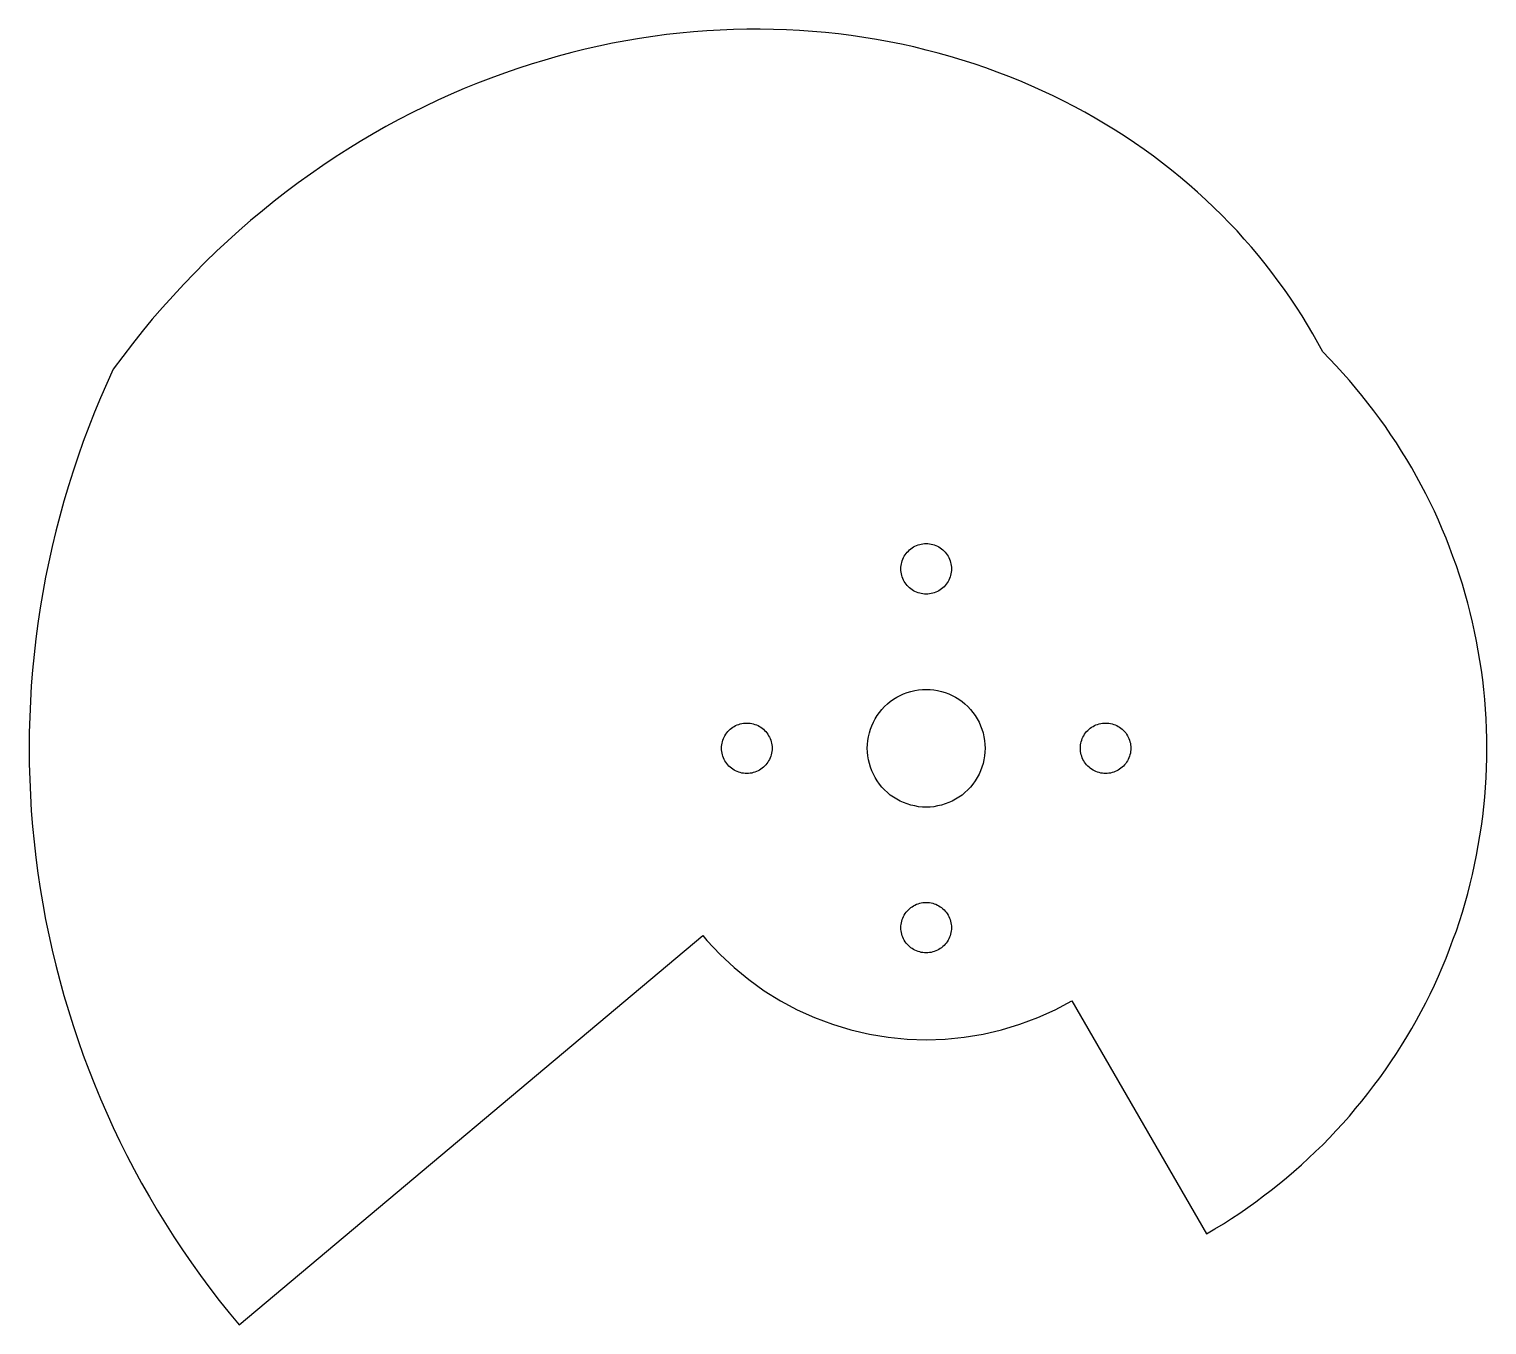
# Model space of a CAD drawing. Header units: millimetres. Extents: x -80 to 50, y -51 to 64.
import ezdxf

# ---------------------------------------------------------------- set-up
doc = ezdxf.new("R2010")
doc.units = ezdxf.units.MM

msp = doc.modelspace()

# ---------------------------------------------------------------- linework, layer by layer
at = {"layer": 'SCHNITT'}
for points in [[(-19.91, -16.7), (-19.55, -17.14), (-18.38, -18.38), (-17.14, -19.55), (-15.83, -20.63), (-14.44, -21.62), (-13, -22.52), (-11.5, -23.32), (-9.95, -24.02), (-8.36, -24.62), (-6.73, -25.11), (-5.07, -25.5), (-3.39, -25.78), (-1.7, -25.94), (0, -26), (1.7, -25.94), (3.39, -25.78), (5.07, -25.5), (6.73, -25.11), (8.36, -24.62), (9.95, -24.02), (11.5, -23.32), (13, -22.52), (25, -43.3), (25.75, -42.86), (26.5, -42.4), (27.23, -41.93), (27.96, -41.45), (28.68, -40.96), (29.39, -40.45), (30.09, -39.93), (30.78, -39.4), (31.47, -38.86), (32.14, -38.3), (32.8, -37.74), (33.46, -37.16), (34.1, -36.57), (34.73, -35.97), (35.36, -35.36), (35.97, -34.73), (36.57, -34.1), (37.16, -33.46), (37.74, -32.8), (38.3, -32.14), (38.86, -31.47), (39.4, -30.78), (39.93, -30.09), (40.45, -29.39), (40.96, -28.68), (41.45, -27.96), (41.93, -27.23), (42.4, -26.5), (42.86, -25.75), (43.3, -25), (43.73, -24.24), (44.15, -23.47), (44.55, -22.7), (44.94, -21.92), (45.32, -21.13), (45.68, -20.34), (46.03, -19.54), (46.36, -18.73), (46.68, -17.92), (46.98, -17.1), (47.28, -16.28), (47.55, -15.45), (47.82, -14.62), (48.06, -13.78), (48.3, -12.94), (48.51, -12.1), (48.72, -11.25), (48.91, -10.4), (49.08, -9.54), (49.24, -8.68), (49.38, -7.82), (49.51, -6.96), (49.63, -6.09), (49.73, -5.23), (49.81, -4.36), (49.88, -3.49), (49.93, -2.62), (49.97, -1.74), (49.99, -0.87), (50, 0), (49.99, 0.87), (49.97, 1.74), (49.93, 2.62), (49.88, 3.49), (49.81, 4.36), (49.73, 5.23), (49.63, 6.09), (49.51, 6.96), (49.38, 7.82), (49.24, 8.68), (49.08, 9.54), (48.91, 10.4), (48.72, 11.25), (48.51, 12.1), (48.3, 12.94), (48.06, 13.78), (47.82, 14.62), (47.55, 15.45), (47.28, 16.28), (46.98, 17.1), (46.68, 17.92), (46.36, 18.73), (46.03, 19.54), (45.68, 20.34), (45.32, 21.13), (44.94, 21.92), (44.55, 22.7), (44.15, 23.47), (43.73, 24.24), (43.3, 25), (42.86, 25.75), (42.4, 26.5), (41.93, 27.23), (41.45, 27.96), (40.96, 28.68), (40.45, 29.39), (39.93, 30.09), (39.4, 30.78), (38.86, 31.47), (38.3, 32.14), (37.74, 32.8), (37.16, 33.46), (36.57, 34.1), (35.97, 34.73), (35.36, 35.36), (34.92, 36.16), (34.47, 36.97), (34, 37.77), (33.52, 38.56), (33.02, 39.35), (32.5, 40.13), (31.96, 40.9), (31.4, 41.67), (30.83, 42.44), (30.24, 43.19), (29.64, 43.94), (29.01, 44.68), (28.37, 45.41), (27.72, 46.13), (27.05, 46.84), (26.36, 47.55), (25.65, 48.24), (24.93, 48.92), (24.19, 49.6), (23.44, 50.26), (22.67, 50.91), (21.88, 51.55), (21.08, 52.18), (20.26, 52.79), (19.43, 53.39), (18.59, 53.98), (17.73, 54.56), (16.85, 55.12), (15.96, 55.67), (15.06, 56.2), (14.14, 56.72), (13.21, 57.22), (12.27, 57.71), (11.31, 58.18), (10.34, 58.64), (9.36, 59.08), (8.36, 59.51), (7.36, 59.91), (6.34, 60.3), (5.31, 60.68), (4.27, 61.03), (3.22, 61.37), (2.15, 61.69), (1.08, 61.99), (0, 62.27), (-1.09, 62.54), (-2.19, 62.78), (-3.3, 63), (-4.42, 63.21), (-5.55, 63.39), (-6.68, 63.56), (-7.82, 63.7), (-8.97, 63.83), (-10.13, 63.93), (-11.29, 64.01), (-12.45, 64.07), (-13.63, 64.11), (-14.81, 64.13), (-15.99, 64.13), (-17.18, 64.1), (-18.37, 64.05), (-19.56, 63.99), (-20.76, 63.89), (-21.96, 63.78), (-23.16, 63.64), (-24.37, 63.48), (-25.58, 63.3), (-26.78, 63.1), (-27.99, 62.87), (-29.2, 62.62), (-30.41, 62.34), (-31.61, 62.05), (-32.82, 61.73), (-34.02, 61.38), (-35.23, 61.02), (-36.43, 60.63), (-37.62, 60.21), (-38.82, 59.77), (-40.01, 59.31), (-41.19, 58.83), (-42.37, 58.32), (-43.55, 57.79), (-44.72, 57.24), (-45.88, 56.66), (-47.04, 56.06), (-48.19, 55.44), (-49.33, 54.79), (-50.47, 54.12), (-51.59, 53.43), (-52.71, 52.71), (-53.82, 51.97), (-54.92, 51.21), (-56.01, 50.43), (-57.08, 49.62), (-58.15, 48.79), (-59.2, 47.94), (-60.25, 47.07), (-61.28, 46.18), (-62.29, 45.26), (-63.3, 44.32), (-64.29, 43.36), (-65.26, 42.38), (-66.22, 41.38), (-67.17, 40.36), (-68.1, 39.32), (-69.02, 38.26), (-69.91, 37.17), (-70.79, 36.07), (-71.66, 34.95), (-72.5, 33.81), (-73.08, 32.54), (-73.64, 31.26), (-74.17, 29.97), (-74.69, 28.67), (-75.18, 27.36), (-75.64, 26.05), (-76.08, 24.72), (-76.5, 23.39), (-76.9, 22.05), (-77.27, 20.71), (-77.62, 19.35), (-77.95, 18), (-78.25, 16.63), (-78.53, 15.26), (-78.78, 13.89), (-79.02, 12.51), (-79.22, 11.13), (-79.4, 9.75), (-79.56, 8.36), (-79.7, 6.97), (-79.81, 5.58), (-79.89, 4.19), (-79.95, 2.79), (-79.99, 1.4), (-80, 0), (-79.99, -1.4), (-79.95, -2.79), (-79.89, -4.19), (-79.81, -5.58), (-79.7, -6.97), (-79.56, -8.36), (-79.4, -9.75), (-79.22, -11.13), (-79.02, -12.51), (-78.78, -13.89), (-78.53, -15.26), (-78.25, -16.63), (-77.95, -18), (-77.62, -19.35), (-77.27, -20.71), (-76.9, -22.05), (-76.5, -23.39), (-76.08, -24.72), (-75.64, -26.05), (-75.18, -27.36), (-74.69, -28.67), (-74.17, -29.97), (-73.64, -31.26), (-73.08, -32.54), (-72.5, -33.81), (-71.9, -35.07), (-71.28, -36.32), (-70.64, -37.56), (-69.97, -38.78), (-69.28, -40), (-68.57, -41.2), (-67.84, -42.39), (-67.09, -43.57), (-66.32, -44.74), (-65.53, -45.89), (-64.72, -47.02), (-63.89, -48.15), (-63.04, -49.25), (-62.17, -50.35), (-61.28, -51.42)], [(-0.15, 13.75), (-0.29, 13.77), (-0.44, 13.79), (-0.58, 13.83), (-0.72, 13.87), (-0.86, 13.92), (-1, 13.98), (-1.12, 14.05), (-1.25, 14.13), (-1.37, 14.21), (-1.48, 14.31), (-1.59, 14.41), (-1.69, 14.52), (-1.79, 14.63), (-1.87, 14.75), (-1.95, 14.88), (-2.02, 15), (-2.08, 15.14), (-2.13, 15.28), (-2.17, 15.42), (-2.21, 15.56), (-2.23, 15.71), (-2.25, 15.85), (-2.25, 16), (-2.25, 16.15), (-2.23, 16.29), (-2.21, 16.44), (-2.17, 16.58), (-2.13, 16.72), (-2.08, 16.86), (-2.02, 17), (-1.95, 17.12), (-1.87, 17.25), (-1.79, 17.37), (-1.69, 17.48), (-1.59, 17.59), (-1.48, 17.69), (-1.37, 17.79), (-1.25, 17.87), (-1.12, 17.95), (-1, 18.02), (-0.86, 18.08), (-0.72, 18.13), (-0.58, 18.17), (-0.44, 18.21), (-0.29, 18.23), (-0.15, 18.25), (0, 18.25), (0.15, 18.25), (0.29, 18.23), (0.44, 18.21), (0.58, 18.17), (0.72, 18.13), (0.86, 18.08), (1, 18.02), (1.12, 17.95), (1.25, 17.87), (1.37, 17.79), (1.48, 17.69), (1.59, 17.59), (1.69, 17.48), (1.79, 17.37), (1.87, 17.25), (1.95, 17.12), (2.02, 17), (2.08, 16.86), (2.13, 16.72), (2.17, 16.58), (2.21, 16.44), (2.23, 16.29), (2.25, 16.15), (2.25, 16), (2.25, 15.85), (2.23, 15.71), (2.21, 15.56), (2.17, 15.42), (2.13, 15.28), (2.08, 15.14), (2.02, 15), (1.95, 14.88), (1.87, 14.75), (1.79, 14.63), (1.69, 14.52), (1.59, 14.41), (1.48, 14.31), (1.37, 14.21), (1.25, 14.13), (1.12, 14.05), (1, 13.98), (0.86, 13.92), (0.72, 13.87), (0.58, 13.83), (0.44, 13.79), (0.29, 13.77), (0.15, 13.75), (0, 13.75)], [(-0.34, -5.24), (-0.69, -5.21), (-1.02, -5.15), (-1.36, -5.07), (-1.69, -4.97), (-2.01, -4.85), (-2.32, -4.71), (-2.62, -4.55), (-2.92, -4.37), (-3.2, -4.17), (-3.46, -3.95), (-3.71, -3.71), (-3.95, -3.46), (-4.17, -3.2), (-4.37, -2.92), (-4.55, -2.62), (-4.71, -2.32), (-4.85, -2.01), (-4.97, -1.69), (-5.07, -1.36), (-5.15, -1.02), (-5.21, -0.69), (-5.24, -0.34), (-5.25, 0), (-5.24, 0.34), (-5.21, 0.69), (-5.15, 1.02), (-5.07, 1.36), (-4.97, 1.69), (-4.85, 2.01), (-4.71, 2.32), (-4.55, 2.62), (-4.37, 2.92), (-4.17, 3.2), (-3.95, 3.46), (-3.71, 3.71), (-3.46, 3.95), (-3.2, 4.17), (-2.92, 4.37), (-2.62, 4.55), (-2.32, 4.71), (-2.01, 4.85), (-1.69, 4.97), (-1.36, 5.07), (-1.02, 5.15), (-0.69, 5.21), (-0.34, 5.24), (0, 5.25), (0.34, 5.24), (0.69, 5.21), (1.02, 5.15), (1.36, 5.07), (1.69, 4.97), (2.01, 4.85), (2.32, 4.71), (2.62, 4.55), (2.92, 4.37), (3.2, 4.17), (3.46, 3.95), (3.71, 3.71), (3.95, 3.46), (4.17, 3.2), (4.37, 2.92), (4.55, 2.62), (4.71, 2.32), (4.85, 2.01), (4.97, 1.69), (5.07, 1.36), (5.15, 1.02), (5.21, 0.69), (5.24, 0.34), (5.25, 0), (5.24, -0.34), (5.21, -0.69), (5.15, -1.02), (5.07, -1.36), (4.97, -1.69), (4.85, -2.01), (4.71, -2.32), (4.55, -2.62), (4.37, -2.92), (4.17, -3.2), (3.95, -3.46), (3.71, -3.71), (3.46, -3.95), (3.2, -4.17), (2.92, -4.37), (2.62, -4.55), (2.32, -4.71), (2.01, -4.85), (1.69, -4.97), (1.36, -5.07), (1.02, -5.15), (0.69, -5.21), (0.34, -5.24), (0, -5.25)], [(-16.15, -2.25), (-16.29, -2.23), (-16.44, -2.21), (-16.58, -2.17), (-16.72, -2.13), (-16.86, -2.08), (-17, -2.02), (-17.12, -1.95), (-17.25, -1.87), (-17.37, -1.79), (-17.48, -1.69), (-17.59, -1.59), (-17.69, -1.48), (-17.79, -1.37), (-17.87, -1.25), (-17.95, -1.12), (-18.02, -1), (-18.08, -0.86), (-18.13, -0.72), (-18.17, -0.58), (-18.21, -0.44), (-18.23, -0.29), (-18.25, -0.15), (-18.25, 0), (-18.25, 0.15), (-18.23, 0.29), (-18.21, 0.44), (-18.17, 0.58), (-18.13, 0.72), (-18.08, 0.86), (-18.02, 1), (-17.95, 1.12), (-17.87, 1.25), (-17.79, 1.37), (-17.69, 1.48), (-17.59, 1.59), (-17.48, 1.69), (-17.37, 1.79), (-17.25, 1.87), (-17.12, 1.95), (-17, 2.02), (-16.86, 2.08), (-16.72, 2.13), (-16.58, 2.17), (-16.44, 2.21), (-16.29, 2.23), (-16.15, 2.25), (-16, 2.25), (-15.85, 2.25), (-15.71, 2.23), (-15.56, 2.21), (-15.42, 2.17), (-15.28, 2.13), (-15.14, 2.08), (-15, 2.02), (-14.88, 1.95), (-14.75, 1.87), (-14.63, 1.79), (-14.52, 1.69), (-14.41, 1.59), (-14.31, 1.48), (-14.21, 1.37), (-14.13, 1.25), (-14.05, 1.12), (-13.98, 1), (-13.92, 0.86), (-13.87, 0.72), (-13.83, 0.58), (-13.79, 0.44), (-13.77, 0.29), (-13.75, 0.15), (-13.75, 0), (-13.75, -0.15), (-13.77, -0.29), (-13.79, -0.44), (-13.83, -0.58), (-13.87, -0.72), (-13.92, -0.86), (-13.98, -1), (-14.05, -1.12), (-14.13, -1.25), (-14.21, -1.37), (-14.31, -1.48), (-14.41, -1.59), (-14.52, -1.69), (-14.63, -1.79), (-14.75, -1.87), (-14.88, -1.95), (-15, -2.02), (-15.14, -2.08), (-15.28, -2.13), (-15.42, -2.17), (-15.56, -2.21), (-15.71, -2.23), (-15.85, -2.25), (-16, -2.25)], [(15.85, -2.25), (15.71, -2.23), (15.56, -2.21), (15.42, -2.17), (15.28, -2.13), (15.14, -2.08), (15, -2.02), (14.88, -1.95), (14.75, -1.87), (14.63, -1.79), (14.52, -1.69), (14.41, -1.59), (14.31, -1.48), (14.21, -1.37), (14.13, -1.25), (14.05, -1.12), (13.98, -1), (13.92, -0.86), (13.87, -0.72), (13.83, -0.58), (13.79, -0.44), (13.77, -0.29), (13.75, -0.15), (13.75, 0), (13.75, 0.15), (13.77, 0.29), (13.79, 0.44), (13.83, 0.58), (13.87, 0.72), (13.92, 0.86), (13.98, 1), (14.05, 1.12), (14.13, 1.25), (14.21, 1.37), (14.31, 1.48), (14.41, 1.59), (14.52, 1.69), (14.63, 1.79), (14.75, 1.87), (14.88, 1.95), (15, 2.02), (15.14, 2.08), (15.28, 2.13), (15.42, 2.17), (15.56, 2.21), (15.71, 2.23), (15.85, 2.25), (16, 2.25), (16.15, 2.25), (16.29, 2.23), (16.44, 2.21), (16.58, 2.17), (16.72, 2.13), (16.86, 2.08), (17, 2.02), (17.12, 1.95), (17.25, 1.87), (17.37, 1.79), (17.48, 1.69), (17.59, 1.59), (17.69, 1.48), (17.79, 1.37), (17.87, 1.25), (17.95, 1.12), (18.02, 1), (18.08, 0.86), (18.13, 0.72), (18.17, 0.58), (18.21, 0.44), (18.23, 0.29), (18.25, 0.15), (18.25, 0), (18.25, -0.15), (18.23, -0.29), (18.21, -0.44), (18.17, -0.58), (18.13, -0.72), (18.08, -0.86), (18.02, -1), (17.95, -1.12), (17.87, -1.25), (17.79, -1.37), (17.69, -1.48), (17.59, -1.59), (17.48, -1.69), (17.37, -1.79), (17.25, -1.87), (17.12, -1.95), (17, -2.02), (16.86, -2.08), (16.72, -2.13), (16.58, -2.17), (16.44, -2.21), (16.29, -2.23), (16.15, -2.25), (16, -2.25)], [(-0.15, -18.25), (-0.29, -18.23), (-0.44, -18.21), (-0.58, -18.17), (-0.72, -18.13), (-0.86, -18.08), (-1, -18.02), (-1.12, -17.95), (-1.25, -17.87), (-1.37, -17.79), (-1.48, -17.69), (-1.59, -17.59), (-1.69, -17.48), (-1.79, -17.37), (-1.87, -17.25), (-1.95, -17.12), (-2.02, -17), (-2.08, -16.86), (-2.13, -16.72), (-2.17, -16.58), (-2.21, -16.44), (-2.23, -16.29), (-2.25, -16.15), (-2.25, -16), (-2.25, -15.85), (-2.23, -15.71), (-2.21, -15.56), (-2.17, -15.42), (-2.13, -15.28), (-2.08, -15.14), (-2.02, -15), (-1.95, -14.88), (-1.87, -14.75), (-1.79, -14.63), (-1.69, -14.52), (-1.59, -14.41), (-1.48, -14.31), (-1.37, -14.21), (-1.25, -14.13), (-1.12, -14.05), (-1, -13.98), (-0.86, -13.92), (-0.72, -13.87), (-0.58, -13.83), (-0.44, -13.79), (-0.29, -13.77), (-0.15, -13.75), (0, -13.75), (0.15, -13.75), (0.29, -13.77), (0.44, -13.79), (0.58, -13.83), (0.72, -13.87), (0.86, -13.92), (1, -13.98), (1.12, -14.05), (1.25, -14.13), (1.37, -14.21), (1.48, -14.31), (1.59, -14.41), (1.69, -14.52), (1.79, -14.63), (1.87, -14.75), (1.95, -14.88), (2.02, -15), (2.08, -15.14), (2.13, -15.28), (2.17, -15.42), (2.21, -15.56), (2.23, -15.71), (2.25, -15.85), (2.25, -16), (2.25, -16.15), (2.23, -16.29), (2.21, -16.44), (2.17, -16.58), (2.13, -16.72), (2.08, -16.86), (2.02, -17), (1.95, -17.12), (1.87, -17.25), (1.79, -17.37), (1.69, -17.48), (1.59, -17.59), (1.48, -17.69), (1.37, -17.79), (1.25, -17.87), (1.12, -17.95), (1, -18.02), (0.86, -18.08), (0.72, -18.13), (0.58, -18.17), (0.44, -18.21), (0.29, -18.23), (0.15, -18.25), (0, -18.25)]]:
    msp.add_lwpolyline(points, close=True, dxfattribs=at)

doc.saveas('drawing.dxf')
